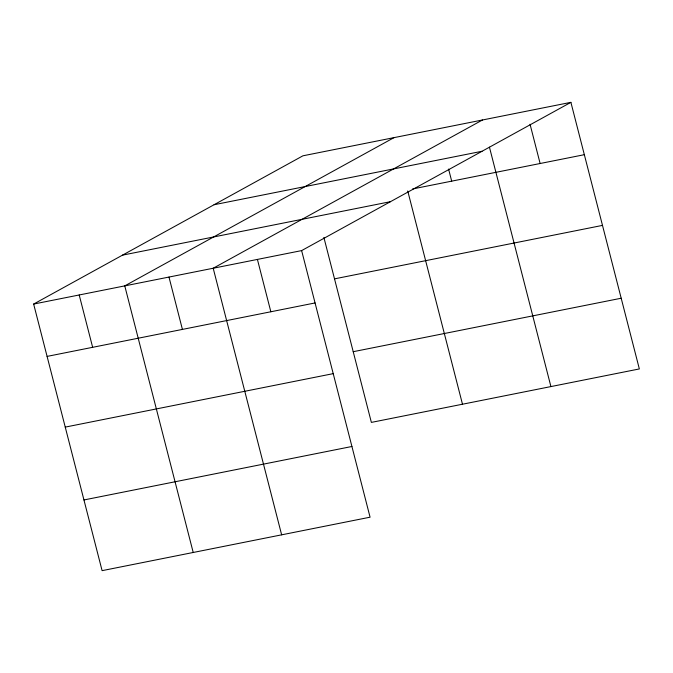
<?xml version="1.0" encoding="UTF-8"?>
<svg xmlns="http://www.w3.org/2000/svg" width="673" height="673" viewBox="0 0 673 673"><rect width="100%" height="100%" fill="white"/><g stroke="black" fill="none" stroke-linecap="round" stroke-linejoin="round"><path stroke-width="1.01" d="M570.897 102.346L301.63 250.6L370.074 517.192L102.103 570.654L33.65 304.061L302.926 155.808L570.897 102.346L639.35 368.939L371.37 422.4L323.881 237.443M394.033 137.629L124.766 285.882L193.21 552.474M482.465 119.987L213.198 268.241L281.642 534.833M214.064 204.735L482.045 151.265M412.616 188.945L584.341 154.689M122.511 255.143L390.491 201.673M33.65 304.061L301.63 250.6M334.515 278.858L602.495 225.388M47.093 356.404L315.065 302.943M353.216 351.701L621.196 298.232M65.239 427.111L333.219 373.641M83.948 499.955L351.929 446.485M530.046 124.253L540.125 163.505M489.448 147.168L550.918 386.58M448.588 169.074L451.692 181.155M407.737 190.981L462.486 404.221M257.414 259.425L270.849 311.767M168.982 277.066L182.417 329.408M79.204 294.976L92.647 347.318"/></g></svg>
